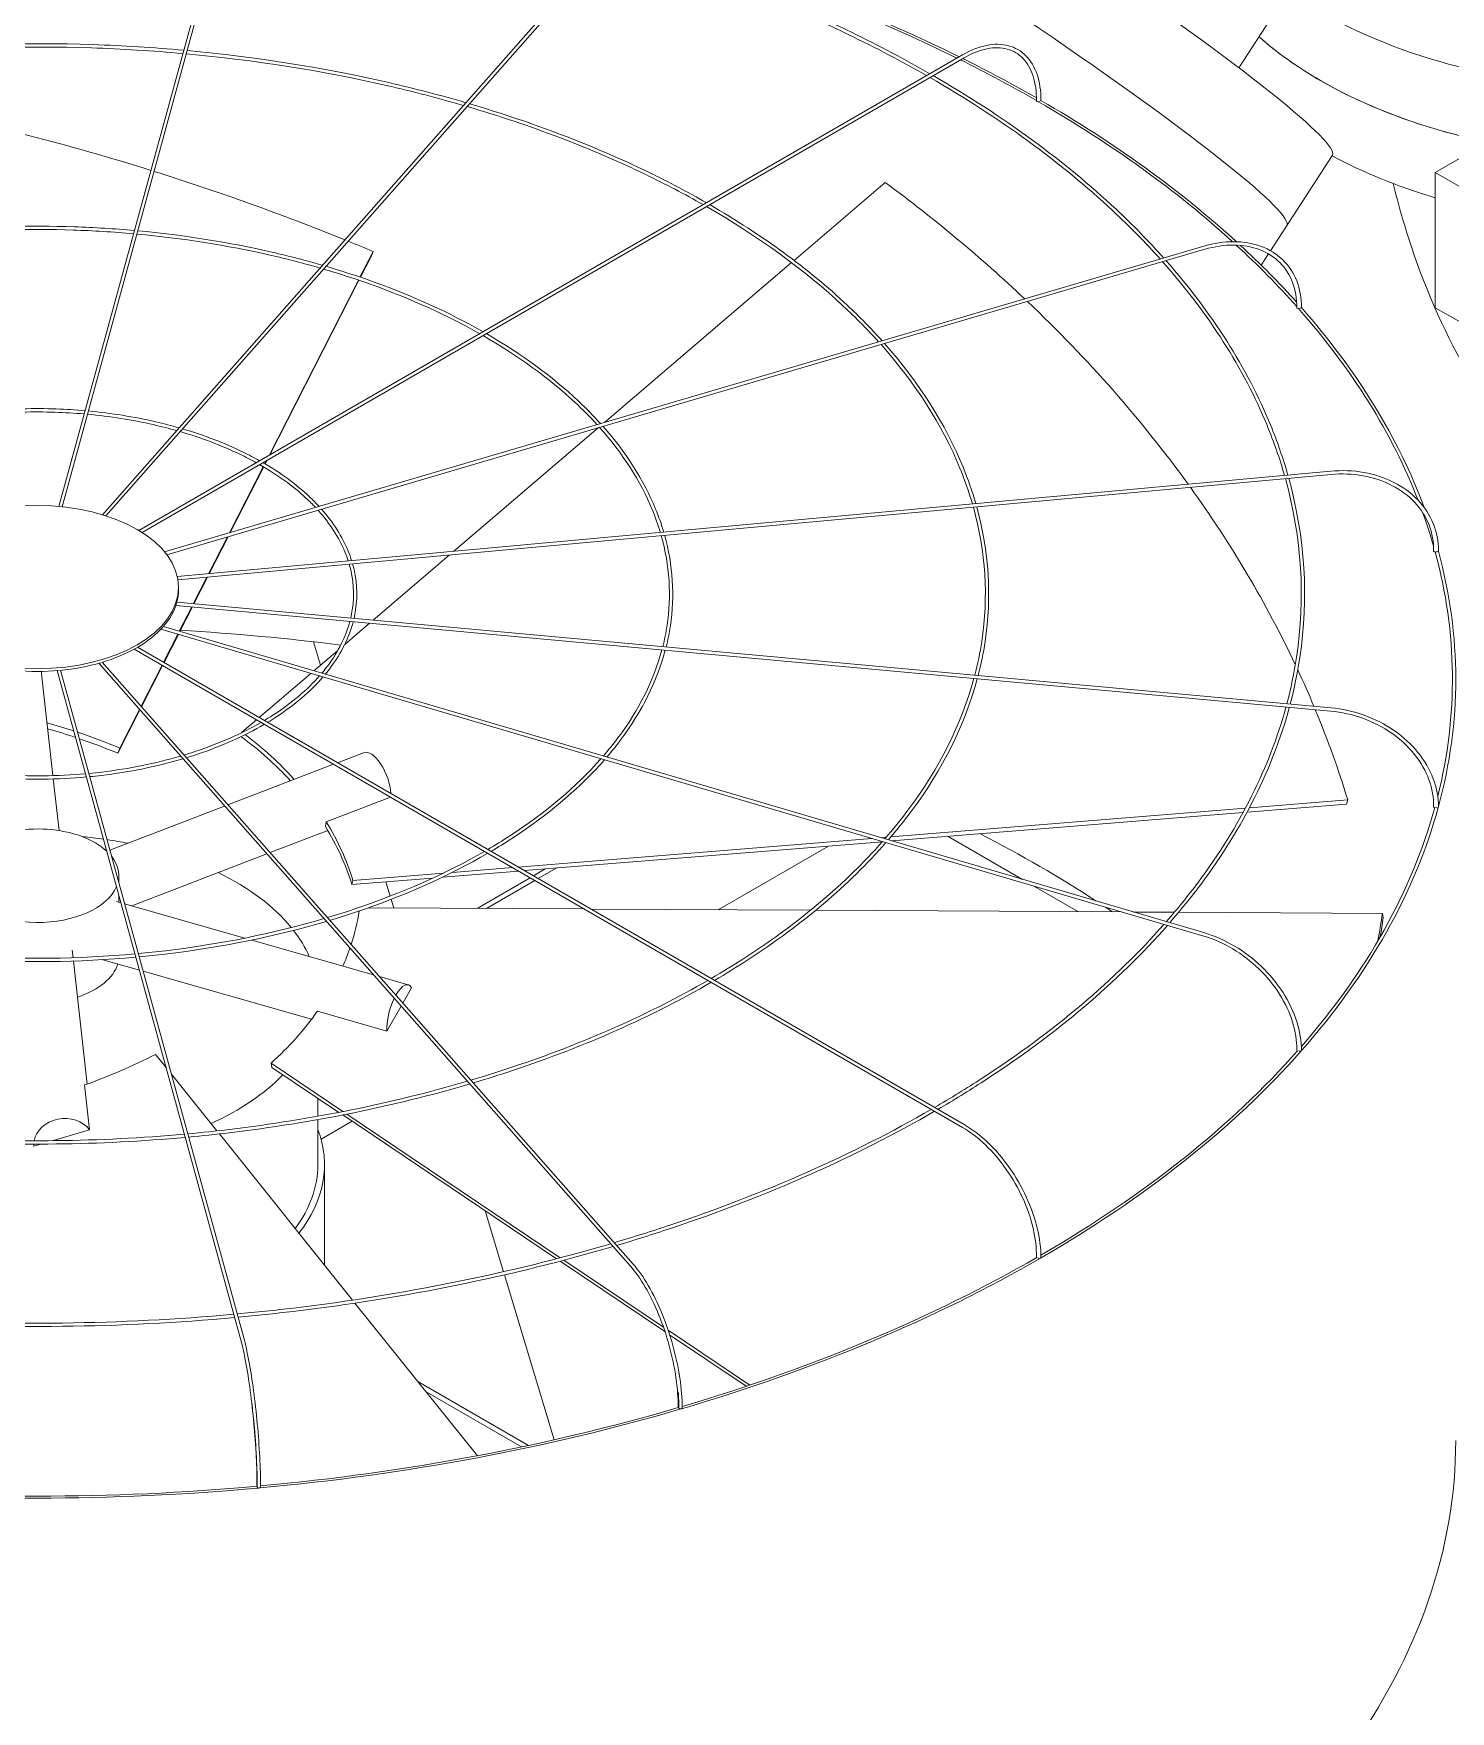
# Model space of a CAD drawing. Header units: millimetres. Extents: x -312439 to 477422, y -331570 to 212570.
# Drawn here: x 400674.2 to 400936.2, y 92101 to 92411.2 of the extents above; entities that cross this region are included whole.
import ezdxf

# ---------------------------------------------------------------- set-up
doc = ezdxf.new("R2010")
doc.units = ezdxf.units.MM

msp = doc.modelspace()

# ---------------------------------------------------------------- linework, layer by layer
at = {"color": 0, "linetype": 'Continuous', "lineweight": 0, "extrusion": (8.40036e-17, 0.816497, 0.57735)}
for p, q in [((400897.088, 92404.879), (400978.662, 92531.013)), ((401082.016, 92471.341), (400933.406, 92385.541)), ((400678.823, 92323.782), (400712.444, 92446.339)), ((400679.442, 92323.722), (400713.035, 92446.177)), ((400686.902, 92322.256), (400784.583, 92432.94)), ((400687.543, 92322.057), (400785.043, 92432.535)), ((400693.652, 92319.345), (400845.969, 92407.286)), ((400846.276, 92406.755), (400694.244, 92318.979)), ((400902.931, 92371.056), (400914.366, 92388.738)), ((400933.406, 92385.541), (400976.713, 92360.538)), ((400933.406, 92360.538), (400933.406, 92385.541)), ((400831.679, 92383.683), (400814.821, 92369.279)), ((400698.413, 92315.386), (400890.58, 92371.917)), ((400698.822, 92314.868), (400890.753, 92371.33)), ((400734.531, 92366.202), (400736.949, 92370.943)), ((400736.579, 92369.976), (400734.636, 92366.166)), ((400736.579, 92369.976), (400736.949, 92370.943)), ((400901.209, 92368.395), (400902.553, 92370.473)), ((400814.344, 92368.871), (400779.749, 92339.314)), ((400717.715, 92333.238), (400734.25, 92365.651)), ((400734.354, 92365.615), (400717.889, 92333.338)), ((400937.737, 92358.038), (400933.406, 92360.538)), ((400778.61, 92338.34), (400751.86, 92315.485)), ((400700.758, 92310.812), (400914.057, 92330.317)), ((400700.872, 92310.207), (400914.113, 92329.707)), ((400710.408, 92318.915), (400716.649, 92331.148)), ((400716.743, 92331.092), (400710.553, 92318.958)), ((400716.927, 92331.694), (400717.203, 92332.235)), ((400717.377, 92332.336), (400717.022, 92331.639)), ((400706.544, 92311.341), (400710.025, 92318.164)), ((400710.17, 92318.206), (400706.673, 92311.353)), ((400751.054, 92314.796), (400736.969, 92302.762)), ((400700.974, 92308.373), (400700.974, 92308.873)), ((400703.719, 92305.802), (400706.215, 92310.696)), ((400706.344, 92310.708), (400703.836, 92305.792)), ((400700.49, 92305.483), (400914.057, 92285.953)), ((400700.671, 92306.081), (400914.113, 92286.563)), ((400701.128, 92300.723), (400703.419, 92305.215)), ((400703.537, 92305.204), (400701.235, 92300.692)), ((400736.319, 92302.206), (400731.713, 92298.271)), ((400697.724, 92301.086), (400890.58, 92244.353)), ((400890.753, 92244.94), (400698.183, 92301.59)), ((400698.209, 92295.001), (400700.845, 92300.168)), ((400700.952, 92300.137), (400698.304, 92294.946)), ((400725.92, 92298.771), (400727.228, 92294.439)), ((400845.969, 92208.984), (400692.803, 92297.415)), ((400693.422, 92297.765), (400846.276, 92209.515)), ((400730.451, 92297.192), (400726.015, 92293.402)), ((400675.661, 92292.859), (400677.755, 92274.026)), ((400712.444, 92169.931), (400678.561, 92293.442)), ((400713.035, 92170.093), (400679.181, 92293.498)), ((400784.583, 92183.329), (400686.215, 92294.792)), ((400686.866, 92294.98), (400785.043, 92183.735)), ((400694.047, 92286.843), (400697.93, 92294.455)), ((400698.025, 92294.4), (400694.125, 92286.755)), ((400725.459, 92292.927), (400715.919, 92284.776)), ((400693.826, 92286.168), (400689.743, 92278.166)), ((400690.114, 92279.133), (400693.748, 92286.256)), ((400715.425, 92284.354), (400712.721, 92282.044)), ((400712.707, 92281.991), (400712.721, 92282.044)), ((400689.743, 92278.166), (400690.114, 92279.133)), ((400735.181, 92278.267), (400730.387, 92276.423)), ((400729.652, 92276.14), (400710.122, 92268.628)), ((400677.823, 92273.415), (400678.884, 92263.87)), ((400709.512, 92268.393), (400688.306, 92260.236)), ((400728.287, 92265.491), (400740.176, 92270.064)), ((400832.724, 92262.698), (400898.284, 92268)), ((400916.994, 92268.756), (400898.585, 92267.267)), ((400899.009, 92268.059), (400917.2, 92269.53)), ((400916.994, 92268.756), (400917.2, 92269.53)), ((400897.857, 92267.208), (400832.915, 92261.955)), ((400728.585, 92263.885), (400717.926, 92259.785)), ((400763.814, 92257.124), (400829.191, 92262.412)), ((400831.146, 92261.812), (400764.966, 92256.459)), ((400830.893, 92262.55), (400831.857, 92262.628)), ((400857.052, 92254.854), (400843.299, 92262.795)), ((400717.317, 92259.55), (400692.367, 92249.954)), ((400821.186, 92261.006), (400800.805, 92249.239)), ((400689.932, 92255.526), (400689.932, 92254.308)), ((400733.242, 92254.651), (400749.957, 92256.003)), ((400763.891, 92256.372), (400749.761, 92255.229)), ((400751.621, 92256.138), (400762.74, 92257.037)), ((400766.006, 92255.151), (400756.195, 92249.487)), ((400768.809, 92256.77), (400766.618, 92255.505)), ((400767.484, 92255.005), (400770.824, 92256.933)), ((400689.932, 92251.993), (400689.932, 92250.649)), ((400748.023, 92255.089), (400733.037, 92253.877)), ((400733.037, 92253.877), (400733.242, 92254.651)), ((400739.327, 92254.385), (400740.126, 92251.739)), ((400757.911, 92249.478), (400766.872, 92254.651)), ((400867.42, 92248.869), (400859.307, 92253.553)), ((400690.332, 92250.535), (400689.542, 92250.761)), ((400713.24, 92243.991), (400691.021, 92250.338)), ((400776.007, 92249.377), (400736.111, 92249.599)), ((400740.304, 92251.151), (400740.781, 92249.573)), ((400817.866, 92249.144), (400777.244, 92249.37)), ((400875.38, 92248.824), (400818.827, 92249.139)), ((400885.152, 92248.77), (400877.592, 92248.812)), ((400923.612, 92248.556), (400885.947, 92248.766)), ((400923.777, 92247.795), (400923.612, 92248.556)), ((400737.052, 92237.188), (400714.516, 92243.626)), ((400681.498, 92240.361), (400681.342, 92241.765)), ((400684.094, 92217.016), (400681.566, 92239.751)), ((400693.754, 92238.06), (400686.958, 92240.001)), ((400725.565, 92228.972), (400694.443, 92237.863)), ((400743.473, 92235.354), (400738.144, 92236.876)), ((400744.068, 92234.791), (400742.464, 92231.981)), ((400739.512, 92226.808), (400726.661, 92230.48)), ((400742.143, 92231.419), (400739.512, 92226.808)), ((400698.692, 92220.061), (400696.735, 92222.5)), ((400708.081, 92208.354), (400699.657, 92218.857)), ((400718.249, 92220.086), (400718.085, 92220.847)), ((400718.085, 92220.847), (400731.369, 92211.92)), ((400730.618, 92211.773), (400718.249, 92220.086)), ((400684.501, 92208.573), (400683.582, 92216.834)), ((400726.756, 92211.054), (400726.756, 92214.369)), ((400677.638, 92206.533), (400684.501, 92208.573)), ((400726.756, 92202.084), (400726.756, 92210.432)), ((400733.065, 92210.129), (400727.341, 92206.825)), ((400770.891, 92184.71), (400731.338, 92211.29)), ((400732.087, 92211.437), (400771.588, 92184.892)), ((400674.206, 92205.908), (400674.249, 92205.526)), ((400674.249, 92205.526), (400675.537, 92205.909)), ((400733.174, 92177.066), (400708.535, 92207.788)), ((400727.981, 92183.541), (400727.981, 92202.084)), ((400757.694, 92193.578), (400761.096, 92182.316)), ((400790.936, 92171.239), (400771.57, 92184.254)), ((400772.266, 92184.436), (400790.648, 92172.083)), ((400761.274, 92181.728), (400770.48, 92151.249)), ((400756.247, 92148.297), (400733.618, 92176.513)), ((400791.535, 92171.487), (400806.627, 92161.345)), ((400805.981, 92161.129), (400791.809, 92170.653)), ((400765.695, 92150.196), (400745.263, 92161.993)), ((400746.756, 92160.13), (400764.427, 92149.928))]:
    msp.add_line(p, q, dxfattribs=at)
at = {"color": 0, "linetype": 'Continuous', "lineweight": 0}
for centre, major_axis, ratio, start_param, end_param in [((400842.624, 92435.135), (71.741, -46.397), 0.0711624, 0.6172781, 3.1415927), ((400834.198, 92422.105), (71.741, -46.397), 0.0711624, 0.6172781, 3.1415927), ((400674.956, 92291.862), (-261.613, 0), 0.5773503, 4.0051997, 4.2408431), ((400674.956, 92291.862), (-262.225, 0), 0.5773503, 4.0050166, 4.2406095), ((400972.556, 92450.121), (-85.437, 0), 0.5773503, 0.6821091, 1.4310714), ((400972.556, 92437.42), (85.437, 0), 0.5773503, 3.7155836, 4.3600587), ((400972.556, 92437.42), (-85.437, 0), 0.5773503, 0.5739909, 0.7853982), ((400674.956, 92291.862), (-261.613, 0), 0.5773503, 3.9286416, 4.0018792), ((400674.956, 92291.862), (-262.225, 0), 0.5773503, 3.9309746, 4.001704), ((400972.556, 92437.42), (-85.437, 0), 0.5773503, 0.7853982, 1.218466), ((400859.945, 92398.79), (0.306, -0.004), 0.5683066, 3.1415927, 3.9346429), ((400859.945, 92398.79), (0.306, -0.004), 0.5683066, 3.9346429, 5.5054392), ((400674.956, 92291.862), (-261.613, 0), 0.5773503, 3.7066773, 3.9265771), ((400860.161, 92398.915), (-0.306, 0), 0.5773503, 1.8326303, 3.1415927), ((400674.956, 92291.862), (-262.225, 0), 0.5773503, 3.705131, 3.9265633), ((400842.624, 92435.135), (71.741, -46.397), 0.0711624, 0, 0.6172781), ((400675.327, 92250.146), (-236.033, 90.421), 0.5343599, 4.8289255, 5.0170065), ((400972.556, 92424.718), (-85.437, 0), 0.5773503, 0.8204895, 1.0947875), ((400675.327, 92250.146), (-236.033, 90.421), 0.5343599, 4.6778989, 4.8264893), ((400834.198, 92422.105), (71.741, -46.397), 0.0711624, 0, 0.6172781), ((400675.162, 92249.954), (244.29, -64.884), 0.7560981, 0.9482496, 1.0897919), ((400675.327, 92250.146), (-236.033, 90.421), 0.5343599, 4.655659, 4.6753292), ((400674.956, 92291.862), (-261.613, 0), 0.5773503, 3.6151503, 3.7017035), ((400674.956, 92291.862), (-262.225, 0), 0.5773503, 3.6198551, 3.6998544), ((400675.162, 92249.954), (244.29, -64.884), 0.7560981, 0.7473423, 0.9452164), ((400908.356, 92360.617), (-0.306, 0), 0.5773503, 1.5184711, 3.1415927), ((400908.083, 92360.537), (-0.306, 0.005), 0.5715189, 0, 0.4809344), ((400908.083, 92360.537), (-0.306, 0.005), 0.5715189, 0.4809344, 2.0517307), ((400674.956, 92291.862), (-261.613, 0), 0.5773503, 3.3623861, 3.6122993), ((400674.956, 92291.862), (-262.225, 0), 0.5773503, 3.3525846, 3.6125039), ((400675.162, 92249.954), (244.29, -64.884), 0.7560981, 0.5676523, 0.7441319), ((400674.956, 92291.862), (-261.613, 0), 0.5773503, 3.3053341, 3.3466211), ((400933.391, 92315.567), (-0.306, 0.006), 0.5752952, 0, 0.1678974), ((400933.391, 92315.567), (-0.306, 0.006), 0.5752952, 0.1678974, 1.7386937), ((400674.956, 92291.862), (-261.613, 0), 0.5773503, 2.9976529, 3.2980059), ((400933.694, 92315.594), (-0.306, 0), 0.5773503, 1.2043118, 3.1415927), ((400674.956, 92291.862), (-262.225, 0), 0.5773503, 2.9856485, 3.2984345), ((400674.848, 92308.373), (-26.126, 0), 0.5773503, 2.9880814, 3.1415927), ((400674.848, 92308.373), (-26.126, 0), 0.5773503, 2.6739221, 2.9809447), ((400674.848, 92308.373), (-26.126, 0), 0.5773503, 2.3597628, 2.6667854), ((400674.956, 92150.622), (-261.613, 0), 0.5773503, 4.4965959, 4.611374), ((400674.848, 92308.373), (-26.126, 0), 0.5773503, 2.0456036, 2.3526262), ((400674.848, 92308.373), (-26.126, 0), 0.5773503, 1.417285, 1.7243076), ((400670.167, 92292.248), (-5.494, -0.611), 0.8148193, 3.1415927, 3.239858), ((400674.848, 92308.373), (-26.126, 0), 0.5773503, 1.7314443, 2.0384669), ((400675.162, 92249.954), (244.29, -64.884), 0.7560981, 0.5274276, 0.562586), ((400675.162, 92249.954), (244.29, -64.884), 0.7560981, 0.4379774, 0.5241031), ((400675.327, 92250.146), (56.639, -21.698), 0.5343599, 1.6636456, 1.7494756), ((400674.956, 92249.179), (-56.639, 21.698), 0.5343599, 4.7930664, 4.8825345), ((400675.327, 92250.146), (56.639, -21.698), 0.5343599, 1.5140664, 1.6514841), ((400674.956, 92249.179), (-56.639, 21.698), 0.5343599, 4.655659, 4.78086), ((400674.956, 92249.179), (58.621, -15.57), 0.7560981, 0.8715668, 1.0888975), ((400675.162, 92249.954), (58.621, -15.57), 0.7560981, 1.0889957, 1.0897919), ((400675.162, 92249.954), (58.621, -15.57), 0.7560981, 0.8588781, 1.0770864), ((400737.166, 92273.108), (-1.984, 5.159), 0.4527097, 4.0715694, 6.2831853), ((400674.956, 92291.862), (-261.613, 0), 0.5773503, 2.6753447, 2.9836943), ((400674.956, 92291.862), (-262.225, 0), 0.5773503, 2.6707914, 2.9843582), ((400933.391, 92268.283), (-0.306, 0.006), 0.5792658, 0, 1.4246091), ((400933.694, 92268.255), (-0.306, 0), 0.5773503, 0.8901525, 3.1415927), ((400674.956, 92255.526), (-14.976, 0), 0.5773503, 3.6916997, 5.4977871), ((400674.956, 92249.179), (58.621, -15.57), 0.7560981, 0.4379774, 0.6726233), ((400675.162, 92249.954), (58.621, -15.57), 0.7560981, 0.4379774, 0.6748983), ((400674.956, 92233.214), (-51.8, 0), 0.5773503, 4.4755897, 4.5522282), ((400674.956, 92233.214), (-51.8, 0), 0.5773503, 4.3841689, 4.46244), ((400674.956, 92150.622), (-261.613, 0), 0.5773503, 3.867145, 3.9833748), ((400674.956, 92255.526), (-14.976, 0), 0.5773503, 3.0357663, 3.5615783), ((400674.956, 92233.214), (-51.8, 0), 0.5773503, 3.5810046, 4.0125195), ((400674.956, 92255.526), (-14.976, 0), 0.5773503, 0.1968015, 2.9056449), ((400674.792, 92249.94), (59.282, 12.821), 0.7719474, 5.8595474, 5.99043), ((400674.956, 92150.622), (-261.613, 0), 0.5773503, 3.8494737, 3.8569689), ((400674.792, 92249.94), (247.048, 53.431), 0.7719474, 5.9775334, 6.0030301), ((400674.956, 92249.179), (247.048, 53.431), 0.7719474, 5.9850347, 6.0030301), ((400674.956, 92233.214), (-51.8, 0), 0.5773503, 3.3906549, 3.5616615), ((400674.792, 92249.94), (59.282, 12.821), 0.7719474, 5.7736505, 5.8452628), ((400674.956, 92240.619), (-14.976, 0), 0.5773503, 2.0838772, 2.9778132), ((400741.954, 92230.039), (1.518, 5.315), 0.3621096, 5.9116388, 7.2697762), ((400674.792, 92249.94), (59.282, 12.821), 0.7719474, 5.3512156, 5.5881365), ((400741.954, 92230.039), (1.518, 5.315), 0.3621096, 1.1204156, 2.3231422), ((400674.586, 92250.118), (-56.425, -22.248), 0.5660586, 1.5074553, 1.7443762), ((400674.956, 92291.862), (-262.225, 0), 0.5773503, 2.0421116, 2.6702774), ((400674.956, 92291.862), (-261.613, 0), 0.5773503, 2.358999, 2.669365), ((400908.083, 92223.313), (-0.306, 0.005), 0.5830421, 0, 1.1094484), ((400908.356, 92223.233), (-0.306, 0), 0.5773503, 0.5759933, 3.1415927), ((400674.956, 92233.214), (-51.8, 0), 0.5773503, 2.2375498, 2.6358707), ((400679.745, 92206.11), (5.494, 0.611), 0.8148193, 0.440938, 2.9148909), ((400674.956, 92202.084), (-53.025, 0), 0.5773503, 2.7158894, 3.3569527), ((400679.745, 92206.11), (5.494, 0.611), 0.8148193, 3.0505707, 3.1356266), ((400674.956, 92202.084), (51.8, 0), 0.5773503, 5.8780508, 6.2831853), ((400674.956, 92291.862), (-261.613, 0), 0.5773503, 2.0437737, 2.355024), ((400859.945, 92185.059), (-0.306, 0.004), 0.5862544, 0, 0.7932918), ((400860.161, 92184.934), (-0.306, 0), 0.5773503, 0.261834, 3.1415927), ((400674.956, 92291.862), (-262.225, 0), 0.5773503, 1.7280308, 2.0415976), ((400674.956, 92291.862), (-261.613, 0), 0.5773503, 1.7289191, 2.0406845), ((400793.687, 92157.266), (-0.306, 0.003), 0.5885883, 0, 0.4763277), ((400793.826, 92157.109), (-0.306, 0), 0.5773503, 0, 3.1415927), ((400674.956, 92151.122), (262.225, 0), 0.5773503, 3.1415927, 5.4977871), ((400674.956, 92151.122), (262.225, 0), 0.5773503, 5.4977871, 6.2831853), ((400674.956, 92291.862), (-262.225, 0), 0.5773503, 1.4139544, 1.727034), ((400674.956, 92291.862), (-261.613, 0), 0.5773503, 1.41439, 1.726367), ((400715.797, 92142.655), (-0.306, 0.001), 0.5898153, 0, 0.1588369), ((400715.845, 92142.48), (-0.306, 0), 0.5773503, 0, 3.1415927)]:
    msp.add_ellipse(centre, major_axis=major_axis, ratio=ratio, start_param=start_param, end_param=end_param, dxfattribs=at)
msp.add_ellipse((400674.848, 92308.873), major_axis=(26.126, 0), ratio=0.5773503, dxfattribs=at)
for points, knots in [([(400839.321, 92403.447), (400834.718, 92406.076), (400829.926, 92408.594), (400811.428, 92417.534), (400796.605, 92423.186), (400780.869, 92427.806)], [4.71777189, 4.71777189, 4.71777189, 4.71777189, 4.80086127, 4.80086127, 5.02732174, 5.02732174, 5.02732174, 5.02732174]), ([(400839.934, 92403.801), (400835.32, 92406.446), (400830.516, 92408.981), (400811.966, 92417.977), (400797.1, 92423.664), (400781.317, 92428.313)], [4.71590946, 4.71590946, 4.71590946, 4.71590946, 4.79913358, 4.79913358, 5.02600568, 5.02600568, 5.02600568, 5.02600568]), ([(400701.962, 92408.131), (400696.379, 92408.634), (400690.753, 92408.982), (400672.635, 92409.593), (400660.082, 92409.244), (400647.734, 92408.131)], [5.34296141, 5.34296141, 5.34296141, 5.34296141, 5.43938168, 5.43938168, 5.65261288, 5.65261288, 5.65261288, 5.65261288]), ([(400701.798, 92407.531), (400696.191, 92408.034), (400690.541, 92408.38), (400672.533, 92408.975), (400660.115, 92408.627), (400647.898, 92407.531)], [5.34359392, 5.34359392, 5.34359392, 5.34359392, 5.44060854, 5.44060854, 5.65198037, 5.65198037, 5.65198037, 5.65198037]), ([(400753.687, 92397.931), (400749.034, 92399.283), (400744.276, 92400.514), (400727.515, 92404.345), (400715.077, 92406.312), (400702.417, 92407.475)], [5.03177949, 5.03177949, 5.03177949, 5.03177949, 5.12085286, 5.12085286, 5.34001919, 5.34001919, 5.34001919, 5.34001919]), ([(400754.135, 92398.439), (400749.472, 92399.799), (400744.703, 92401.039), (400727.853, 92404.91), (400715.33, 92406.899), (400702.582, 92408.075)], [5.03001504, 5.03001504, 5.03001504, 5.03001504, 5.11913743, 5.11913743, 5.33939405, 5.33939405, 5.33939405, 5.33939405]), ([(400860.467, 92398.915), (400860.467, 92400.641), (400860.231, 92402.236), (400859.297, 92405.015), (400858.599, 92406.199), (400856.8, 92408.019), (400855.702, 92408.655), (400853.234, 92409.306), (400851.867, 92409.323), (400849.003, 92408.754), (400847.503, 92408.166), (400845.996, 92407.301), (400845.983, 92407.293), (400845.969, 92407.286)], [3.1415927, 3.1415927, 3.1415927, 3.1415927, 3.4557519, 3.4557519, 3.7699112, 3.7699112, 4.0826965, 4.0826965, 4.3954482, 4.3954482, 4.7096075, 4.7096075, 4.712389, 4.712389, 4.712389, 4.712389]), ([(400846.276, 92406.755), (400847.713, 92407.585), (400849.145, 92408.146), (400851.845, 92408.681), (400853.111, 92408.656), (400855.362, 92408.042), (400856.349, 92407.455), (400857.972, 92405.761), (400858.607, 92404.653), (400859.453, 92402.005), (400859.661, 92400.468), (400859.638, 92398.794)], [1.5707963, 1.5707963, 1.5707963, 1.5707963, 1.8880644, 1.8880644, 2.2053324, 2.2053324, 2.5226004, 2.5226004, 2.8398685, 2.8398685, 3.1571365, 3.1571365, 3.1571365, 3.1571365]), ([(400882.512, 92369.544), (400879.776, 92372.597), (400876.837, 92375.59), (400864.156, 92387.425), (400852.798, 92395.693), (400839.935, 92403.094)], [4.40451603, 4.40451603, 4.40451603, 4.40451603, 4.48100319, 4.48100319, 4.71406654, 4.71406654, 4.71406654, 4.71406654]), ([(400883.163, 92369.735), (400880.431, 92372.797), (400877.496, 92375.798), (400864.807, 92387.694), (400853.431, 92396.008), (400840.548, 92403.448)], [4.40270972, 4.40270972, 4.40270972, 4.40270972, 4.47899466, 4.47899466, 4.71221436, 4.71221436, 4.71221436, 4.71221436]), ([(400798.611, 92379.943), (400795.207, 92381.89), (400791.665, 92383.756), (400777.805, 92390.482), (400766.639, 92394.755), (400754.784, 92398.249)], [4.71715813, 4.71715813, 4.71715813, 4.71715813, 4.79884427, 4.79884427, 5.02587671, 5.02587671, 5.02587671, 5.02587671]), ([(400797.997, 92379.588), (400794.604, 92381.519), (400791.075, 92383.37), (400777.266, 92390.039), (400766.144, 92394.278), (400754.337, 92397.742)], [4.7196458, 4.7196458, 4.7196458, 4.7196458, 4.80114658, 4.80114658, 5.02763075, 5.02763075, 5.02763075, 5.02763075]), ([(400925.621, 92383.501), (400926.594, 92379.487), (400927.733, 92375.51), (400934.574, 92355.148), (400943.376, 92339.41), (400965.653, 92316.346), (400977.619, 92308.087), (401002.932, 92297.519), (401016.035, 92294.873), (401028.926, 92294.429)], [0.2407371, 0.2407371, 0.2407371, 0.2407371, 0.31415927, 0.31415927, 0.62139477, 0.62139477, 0.85961709, 0.85961709, 1.08357731, 1.08357731, 1.08357731, 1.08357731]), ([(400830.445, 92354.227), (400828.435, 92356.458), (400826.28, 92358.646), (400816.813, 92367.474), (400808.278, 92373.681), (400798.612, 92379.236)], [4.40671458, 4.40671458, 4.40671458, 4.40671458, 4.48133637, 4.48133637, 4.71470569, 4.71470569, 4.71470569, 4.71470569]), ([(400831.096, 92354.418), (400829.09, 92356.658), (400826.94, 92358.854), (400817.464, 92367.744), (400808.912, 92373.996), (400799.225, 92379.59)], [4.40429576, 4.40429576, 4.40429576, 4.40429576, 4.47865981, 4.47865981, 4.7122362, 4.7122362, 4.7122362, 4.7122362]), ([(400692.823, 92374.814), (400689.149, 92375.143), (400685.449, 92375.37), (400673.439, 92375.778), (400665.089, 92375.549), (400656.874, 92374.814)], [5.34408303, 5.34408303, 5.34408303, 5.34408303, 5.43906993, 5.43906993, 5.65149126, 5.65149126, 5.65149126, 5.65149126]), ([(400692.658, 92374.214), (400688.961, 92374.543), (400685.237, 92374.769), (400673.336, 92375.16), (400665.122, 92374.932), (400657.038, 92374.214)], [5.34503474, 5.34503474, 5.34503474, 5.34503474, 5.44090812, 5.44090812, 5.65053954, 5.65053954, 5.65053954, 5.65053954]), ([(400727.162, 92367.875), (400724.131, 92368.75), (400721.033, 92369.548), (400709.959, 92372.076), (400701.692, 92373.383), (400693.278, 92374.158)], [5.03439168, 5.03439168, 5.03439168, 5.03439168, 5.12127422, 5.12127422, 5.3396756, 5.3396756, 5.3396756, 5.3396756]), ([(400727.61, 92368.383), (400724.569, 92369.266), (400721.461, 92370.073), (400710.297, 92372.641), (400701.945, 92373.97), (400693.442, 92374.758)], [5.03173968, 5.03173968, 5.03173968, 5.03173968, 5.11870396, 5.11870396, 5.33874043, 5.33874043, 5.33874043, 5.33874043]), ([(400908.662, 92360.617), (400908.662, 92362.349), (400908.363, 92363.999), (400907.187, 92366.969), (400906.311, 92368.288), (400904.07, 92370.455), (400902.706, 92371.303), (400899.635, 92372.444), (400897.928, 92372.738), (400894.34, 92372.751), (400892.459, 92372.47), (400890.58, 92371.917)], [4.712389, 4.712389, 4.712389, 4.712389, 5.0265482, 5.0265482, 5.3407075, 5.3407075, 5.6548668, 5.6548668, 5.969026, 5.969026, 6.2831853, 6.2831853, 6.2831853, 6.2831853]), ([(400890.753, 92371.33), (400892.569, 92371.864), (400894.381, 92372.131), (400897.816, 92372.107), (400899.437, 92371.818), (400902.33, 92370.718), (400903.601, 92369.908), (400905.675, 92367.85), (400906.479, 92366.601), (400907.545, 92363.778), (400907.805, 92362.203), (400907.777, 92360.542)], [6.2831853, 6.2831853, 6.2831853, 6.2831853, 6.6004533, 6.6004533, 6.9177214, 6.9177214, 7.2349894, 7.2349894, 7.5522575, 7.5522575, 7.8695255, 7.8695255, 7.8695255, 7.8695255]), ([(400756.682, 92355.735), (400754.497, 92356.97), (400752.228, 92358.154), (400743.108, 92362.554), (400735.688, 92365.379), (400727.812, 92367.686)], [4.72327264, 4.72327264, 4.72327264, 4.72327264, 4.80171455, 4.80171455, 5.02817129, 5.02817129, 5.02817129, 5.02817129]), ([(400757.297, 92356.09), (400755.1, 92357.341), (400752.818, 92358.541), (400743.646, 92362.997), (400736.183, 92365.856), (400728.259, 92368.193)], [4.71952861, 4.71952861, 4.71952861, 4.71952861, 4.7982649, 4.7982649, 5.02554265, 5.02554265, 5.02554265, 5.02554265]), ([(400905.514, 92329.535), (400904.626, 92332.644), (400903.55, 92335.735), (400897.972, 92349.272), (400891.47, 92359.448), (400882.963, 92369.038)], [4.09036759, 4.09036759, 4.09036759, 4.09036759, 4.16055829, 4.16055829, 4.40029723, 4.40029723, 4.40029723, 4.40029723]), ([(400906.135, 92329.592), (400905.249, 92332.711), (400904.174, 92335.812), (400898.602, 92349.402), (400892.105, 92359.612), (400883.612, 92369.229)], [4.08953528, 4.08953528, 4.08953528, 4.08953528, 4.15944113, 4.15944113, 4.39851052, 4.39851052, 4.39851052, 4.39851052]), ([(400778.385, 92338.912), (400777.099, 92340.324), (400775.726, 92341.71), (400769.473, 92347.533), (400763.765, 92351.677), (400757.299, 92355.384)], [4.41096312, 4.41096312, 4.41096312, 4.41096312, 4.4820009, 4.4820009, 4.71586354, 4.71586354, 4.71586354, 4.71586354]), ([(400779.037, 92339.104), (400777.755, 92340.525), (400776.386, 92341.919), (400770.124, 92347.802), (400764.398, 92351.991), (400757.912, 92355.738)], [4.40730528, 4.40730528, 4.40730528, 4.40730528, 4.47799052, 4.47799052, 4.71216027, 4.71216027, 4.71216027, 4.71216027]), ([(400847.803, 92324.258), (400847.148, 92326.52), (400846.36, 92328.769), (400842.195, 92338.868), (400837.302, 92346.515), (400830.897, 92353.722)], [4.09258463, 4.09258463, 4.09258463, 4.09258463, 4.16074385, 4.16074385, 4.40108815, 4.40108815, 4.40108815, 4.40108815]), ([(400848.424, 92324.315), (400847.771, 92326.587), (400846.984, 92328.846), (400842.825, 92338.998), (400837.937, 92346.68), (400831.547, 92353.912)], [4.09145544, 4.09145544, 4.09145544, 4.09145544, 4.15925512, 4.15925512, 4.39870409, 4.39870409, 4.39870409, 4.39870409]), ([(400683.683, 92341.497), (400681.92, 92341.651), (400680.145, 92341.759), (400674.243, 92341.963), (400670.096, 92341.854), (400666.013, 92341.497)], [5.34742678, 5.34742678, 5.34742678, 5.34742678, 5.43812478, 5.43812478, 5.64814751, 5.64814751, 5.64814751, 5.64814751]), ([(400683.518, 92340.897), (400681.732, 92341.051), (400679.933, 92341.157), (400674.141, 92341.345), (400670.129, 92341.238), (400666.178, 92340.897)], [5.34934775, 5.34934775, 5.34934775, 5.34934775, 5.44178794, 5.44178794, 5.64622654, 5.64622654, 5.64622654, 5.64622654]), ([(400700.635, 92337.818), (400699.227, 92338.216), (400697.791, 92338.582), (400692.404, 92339.807), (400688.308, 92340.455), (400684.138, 92340.841)], [5.04221465, 5.04221465, 5.04221465, 5.04221465, 5.12251796, 5.12251796, 5.33864709, 5.33864709, 5.33864709, 5.33864709]), ([(400701.085, 92338.327), (400699.666, 92338.733), (400698.219, 92339.107), (400692.742, 92340.372), (400688.56, 92341.042), (400684.302, 92341.441)], [5.03687901, 5.03687901, 5.03687901, 5.03687901, 5.11739529, 5.11739529, 5.33679188, 5.33679188, 5.33679188, 5.33679188]), ([(400715.364, 92331.88), (400714.388, 92332.419), (400713.381, 92332.939), (400708.949, 92335.069), (400705.232, 92336.479), (400701.287, 92337.631)], [4.73414686, 4.73414686, 4.73414686, 4.73414686, 4.80339703, 4.80339703, 5.02979007, 5.02979007, 5.02979007, 5.02979007]), ([(400715.982, 92332.237), (400714.993, 92332.792), (400713.972, 92333.326), (400709.488, 92335.512), (400705.728, 92336.957), (400701.734, 92338.138)], [4.72658474, 4.72658474, 4.72658474, 4.72658474, 4.79652126, 4.79652126, 5.0245472, 5.0245472, 5.0245472, 5.0245472]), ([(400790.093, 92318.981), (400789.672, 92320.399), (400789.171, 92321.81), (400786.419, 92328.473), (400783.138, 92333.588), (400778.839, 92338.407)], [4.09685918, 4.09685918, 4.09685918, 4.09685918, 4.16111414, 4.16111414, 4.40251946, 4.40251946, 4.40251946, 4.40251946]), ([(400790.715, 92319.038), (400790.295, 92320.466), (400789.796, 92321.887), (400787.049, 92328.603), (400783.773, 92333.752), (400779.489, 92338.598)], [4.09510983, 4.09510983, 4.09510983, 4.09510983, 4.15888353, 4.15888353, 4.39893942, 4.39893942, 4.39893942, 4.39893942]), ([(400726.319, 92323.595), (400725.761, 92324.19), (400725.172, 92324.774), (400722.134, 92327.591), (400719.251, 92329.672), (400715.985, 92331.532)], [4.42373247, 4.42373247, 4.42373247, 4.42373247, 4.48397953, 4.48397953, 4.71933502, 4.71933502, 4.71933502, 4.71933502]), ([(400726.975, 92323.789), (400726.42, 92324.391), (400725.834, 92324.983), (400722.785, 92327.861), (400719.885, 92329.987), (400716.598, 92331.886)], [4.41624247, 4.41624247, 4.41624247, 4.41624247, 4.47598634, 4.47598634, 4.71193426, 4.71193426, 4.71193426, 4.71193426]), ([(400934, 92315.594), (400934, 92317.331), (400933.667, 92319.038), (400932.368, 92322.225), (400931.402, 92323.702), (400928.938, 92326.281), (400927.439, 92327.382), (400924.06, 92329.103), (400922.179, 92329.723), (400918.217, 92330.425), (400916.136, 92330.507), (400914.057, 92330.317)], [4.712389, 4.712389, 4.712389, 4.712389, 5.0265482, 5.0265482, 5.3407075, 5.3407075, 5.6548668, 5.6548668, 5.969026, 5.969026, 6.2831853, 6.2831853, 6.2831853, 6.2831853]), ([(400914.113, 92329.707), (400916.128, 92329.891), (400918.142, 92329.809), (400921.966, 92329.12), (400923.775, 92328.515), (400927.006, 92326.844), (400928.428, 92325.779), (400930.747, 92323.3), (400931.644, 92321.887), (400932.828, 92318.848), (400933.116, 92317.224), (400933.085, 92315.573)], [0, 0, 0, 0, 0.317268, 0.317268, 0.6345361, 0.6345361, 0.9518041, 0.9518041, 1.2690722, 1.2690722, 1.5863402, 1.5863402, 1.5863402, 1.5863402]), ([(400905.946, 92287.31), (400906.701, 92290.166), (400907.297, 92293.036), (400909.399, 92306.914), (400908.709, 92318.03), (400905.683, 92328.936)], [3.77541609, 3.77541609, 3.77541609, 3.77541609, 3.83978539, 3.83978539, 4.08585643, 4.08585643, 4.08585643, 4.08585643]), ([(400906.564, 92287.254), (400907.318, 92290.116), (400907.913, 92292.994), (400910.01, 92306.91), (400909.321, 92318.06), (400906.303, 92328.992)], [3.77616248, 3.77616248, 3.77616248, 3.77616248, 3.84020832, 3.84020832, 4.08505688, 4.08505688, 4.08505688, 4.08505688]), ([(400848.241, 92292.587), (400848.782, 92294.661), (400849.212, 92296.744), (400850.782, 92307.103), (400850.259, 92315.46), (400847.973, 92323.659)], [3.77736844, 3.77736844, 3.77736844, 3.77736844, 3.83971259, 3.83971259, 4.08656564, 4.08656564, 4.08656564, 4.08656564]), ([(400848.859, 92292.53), (400849.399, 92294.611), (400849.827, 92296.702), (400851.392, 92307.098), (400850.87, 92315.49), (400848.593, 92323.715)], [3.77834287, 3.77834287, 3.77834287, 3.77834287, 3.84027623, 3.84027623, 4.08549455, 4.08549455, 4.08549455, 4.08549455]), ([(400732.377, 92313.703), (400732.193, 92314.279), (400731.983, 92314.852), (400730.644, 92318.077), (400728.974, 92320.66), (400726.781, 92323.093)], [4.10975269, 4.10975269, 4.10975269, 4.10975269, 4.16221832, 4.16221832, 4.40682155, 4.40682155, 4.40682155, 4.40682155]), ([(400733.002, 92313.76), (400732.818, 92314.346), (400732.609, 92314.928), (400731.274, 92318.208), (400729.609, 92320.825), (400727.431, 92323.284)], [4.10592526, 4.10592526, 4.10592526, 4.10592526, 4.15777238, 4.15777238, 4.39963811, 4.39963811, 4.39963811, 4.39963811]), ([(400790.532, 92297.864), (400790.862, 92299.159), (400791.126, 92300.459), (400792.164, 92307.3), (400791.809, 92312.894), (400790.266, 92318.382)], [3.78111281, 3.78111281, 3.78111281, 3.78111281, 3.83956511, 3.83956511, 4.08781837, 4.08781837, 4.08781837, 4.08781837]), ([(400791.15, 92297.807), (400791.478, 92299.11), (400791.741, 92300.417), (400792.775, 92307.295), (400792.42, 92312.924), (400790.887, 92318.438)], [3.78251471, 3.78251471, 3.78251471, 3.78251471, 3.8404098, 3.8404098, 4.0861992, 4.0861992, 4.0861992, 4.0861992]), ([(400732.819, 92303.141), (400732.94, 92303.657), (400733.04, 92304.175), (400733.546, 92307.496), (400733.359, 92310.327), (400732.559, 92313.105)], [3.79241111, 3.79241111, 3.79241111, 3.79241111, 3.83910744, 3.83910744, 4.09159713, 4.09159713, 4.09159713, 4.09159713]), ([(400733.434, 92303.085), (400733.555, 92303.608), (400733.654, 92304.133), (400734.157, 92307.491), (400733.97, 92310.357), (400733.18, 92313.162)], [3.79485754, 3.79485754, 3.79485754, 3.79485754, 3.8407928, 3.8407928, 4.08828416, 4.08828416, 4.08828416, 4.08828416]), ([(400727.486, 92292.969), (400727.867, 92293.421), (400728.23, 92293.878), (400730.541, 92296.963), (400731.918, 92299.726), (400732.668, 92302.54)], [3.47410339, 3.47410339, 3.47410339, 3.47410339, 3.51894345, 3.51894345, 3.77424927, 3.77424927, 3.77424927, 3.77424927]), ([(400728.127, 92292.781), (400728.471, 92293.195), (400728.8, 92293.614), (400731.118, 92296.728), (400732.526, 92299.575), (400733.286, 92302.484)], [3.48078418, 3.48078418, 3.48078418, 3.48078418, 3.52099532, 3.52099532, 3.77722211, 3.77722211, 3.77722211, 3.77722211]), ([(400779.548, 92277.654), (400780.495, 92278.751), (400781.388, 92279.862), (400786.121, 92286.191), (400788.863, 92291.674), (400790.375, 92297.263)], [3.46491265, 3.46491265, 3.46491265, 3.46491265, 3.51947788, 3.51947788, 3.77207122, 3.77207122, 3.77207122, 3.77207122]), ([(400780.193, 92277.464), (400781.099, 92278.524), (400781.958, 92279.598), (400786.698, 92285.956), (400789.472, 92291.523), (400790.994, 92297.207)], [3.46836695, 3.46836695, 3.46836695, 3.46836695, 3.52050672, 3.52050672, 3.77360482, 3.77360482, 3.77360482, 3.77360482]), ([(400716.862, 92284.232), (400717.458, 92284.586), (400718.04, 92284.947), (400721.942, 92287.478), (400724.785, 92289.887), (400727.048, 92292.46)], [3.15594616, 3.15594616, 3.15594616, 3.15594616, 3.1998122, 3.1998122, 3.45718678, 3.45718678, 3.45718678, 3.45718678]), ([(400717.469, 92283.881), (400717.974, 92284.186), (400718.469, 92284.495), (400722.414, 92287.057), (400725.362, 92289.571), (400727.695, 92292.27)], [3.16311142, 3.16311142, 3.16311142, 3.16311142, 3.20013863, 3.20013863, 3.46418527, 3.46418527, 3.46418527, 3.46418527]), ([(400831.608, 92262.339), (400833.121, 92264.08), (400834.546, 92265.846), (400841.7, 92275.419), (400845.808, 92283.622), (400848.081, 92291.986)], [3.46185589, 3.46185589, 3.46185589, 3.46185589, 3.51965328, 3.51965328, 3.77134922, 3.77134922, 3.77134922, 3.77134922]), ([(400832.253, 92262.15), (400833.726, 92263.853), (400835.116, 92265.582), (400842.278, 92275.184), (400846.417, 92283.47), (400848.7, 92291.93)], [3.46418406, 3.46418406, 3.46418406, 3.46418406, 3.52033986, 3.52033986, 3.7723822, 3.7723822, 3.7723822, 3.7723822]), ([(400883.658, 92247.028), (400885.742, 92249.415), (400887.702, 92251.838), (400897.278, 92264.654), (400902.749, 92275.574), (400905.784, 92286.71)], [3.46025293, 3.46025293, 3.46025293, 3.46025293, 3.51974047, 3.51974047, 3.77090484, 3.77090484, 3.77090484, 3.77090484]), ([(400884.305, 92246.837), (400886.347, 92249.188), (400888.272, 92251.574), (400897.856, 92264.419), (400903.358, 92275.422), (400906.404, 92286.653)], [3.4620089, 3.4620089, 3.4620089, 3.4620089, 3.52025567, 3.52025567, 3.77168417, 3.77168417, 3.77168417, 3.77168417]), ([(400934, 92268.255), (400934, 92269.991), (400933.667, 92271.756), (400932.373, 92275.166), (400931.412, 92276.811), (400928.96, 92279.826), (400927.469, 92281.195), (400924.101, 92283.526), (400922.225, 92284.487), (400918.271, 92285.911), (400916.192, 92286.373), (400914.113, 92286.563)], [4.712389, 4.712389, 4.712389, 4.712389, 5.0265482, 5.0265482, 5.3407075, 5.3407075, 5.6548668, 5.6548668, 5.969026, 5.969026, 6.2831853, 6.2831853, 6.2831853, 6.2831853]), ([(400701.998, 92277.833), (400702.738, 92278.057), (400703.47, 92278.289), (400708.596, 92280.001), (400712.662, 92281.803), (400716.254, 92283.876)], [2.837842, 2.837842, 2.837842, 2.837842, 2.88061564, 2.88061564, 3.14113288, 3.14113288, 3.14113288, 3.14113288]), ([(400702.444, 92277.329), (400703.076, 92277.522), (400703.702, 92277.722), (400708.909, 92279.456), (400713.141, 92281.342), (400716.866, 92283.523)], [2.84298262, 2.84298262, 2.84298262, 2.84298262, 2.8793398, 2.8793398, 3.14846238, 3.14846238, 3.14846238, 3.14846238]), ([(400914.057, 92285.953), (400916.072, 92285.769), (400918.089, 92285.318), (400921.92, 92283.928), (400923.734, 92282.989), (400926.977, 92280.719), (400928.406, 92279.388), (400930.737, 92276.469), (400931.639, 92274.883), (400932.828, 92271.615), (400933.116, 92269.934), (400933.085, 92268.288)], [6.2831853, 6.2831853, 6.2831853, 6.2831853, 6.6004533, 6.6004533, 6.9177214, 6.9177214, 7.2349894, 7.2349894, 7.5522575, 7.5522575, 7.8695255, 7.8695255, 7.8695255, 7.8695255]), ([(400684.41, 92274.438), (400685.205, 92274.513), (400685.997, 92274.599), (400691.839, 92275.3), (400696.751, 92276.295), (400701.351, 92277.641)], [2.52003494, 2.52003494, 2.52003494, 2.52003494, 2.56128493, 2.56128493, 2.82541727, 2.82541727, 2.82541727, 2.82541727]), ([(400684.574, 92273.838), (400685.288, 92273.907), (400686, 92273.984), (400691.947, 92274.688), (400697.039, 92275.723), (400701.798, 92277.134)], [2.52186126, 2.52186126, 2.52186126, 2.52186126, 2.55867334, 2.55867334, 2.83065097, 2.83065097, 2.83065097, 2.83065097]), ([(400758.178, 92260.378), (400759.576, 92261.198), (400760.939, 92262.038), (400768.907, 92267.208), (400774.582, 92272.011), (400779.106, 92277.146)], [3.14877196, 3.14877196, 3.14877196, 3.14877196, 3.19991213, 3.19991213, 3.45646828, 3.45646828, 3.45646828, 3.45646828]), ([(400758.787, 92260.026), (400760.093, 92260.797), (400761.368, 92261.586), (400769.38, 92266.786), (400775.159, 92271.695), (400779.753, 92276.955)], [3.15241617, 3.15241617, 3.15241617, 3.15241617, 3.2000755, 3.2000755, 3.46000178, 3.46000178, 3.46000178, 3.46000178]), ([(400665.741, 92273.78), (400666.457, 92273.716), (400667.175, 92273.659), (400673.228, 92273.244), (400678.648, 92273.301), (400683.955, 92273.78)], [2.20116261, 2.20116261, 2.20116261, 2.20116261, 2.23802396, 2.23802396, 2.51122637, 2.51122637, 2.51122637, 2.51122637]), ([(400665.906, 92274.38), (400666.657, 92274.314), (400667.41, 92274.255), (400673.355, 92273.861), (400678.627, 92273.92), (400683.79, 92274.38)], [2.2030547, 2.2030547, 2.2030547, 2.2030547, 2.24193573, 2.24193573, 2.50933428, 2.50933428, 2.50933428, 2.50933428]), ([(400728.143, 92264.615), (400728.202, 92264.835), (400728.247, 92265.087), (400728.279, 92265.406), (400728.283, 92265.448), (400728.287, 92265.491)], [27.2141577, 27.2141577, 27.2141577, 27.2141577, 28.9150445, 28.9150445, 29.1719106, 29.1719106, 29.1719106, 29.1719106]), ([(400799.491, 92236.526), (400801.694, 92237.81), (400803.837, 92239.128), (400815.871, 92246.938), (400824.378, 92254.135), (400831.163, 92261.832)], [3.14637947, 3.14637947, 3.14637947, 3.14637947, 3.19994276, 3.19994276, 3.45622926, 3.45622926, 3.45622926, 3.45622926]), ([(400800.102, 92236.173), (400802.212, 92237.409), (400804.266, 92238.676), (400816.345, 92246.516), (400824.956, 92253.818), (400831.811, 92261.641)], [3.14882268, 3.14882268, 3.14882268, 3.14882268, 3.20005174, 3.20005174, 3.4585926, 3.4585926, 3.4585926, 3.4585926]), ([(400728.524, 92247.777), (400730.176, 92248.269), (400731.808, 92248.784), (400742.231, 92252.263), (400750.373, 92255.872), (400757.567, 92260.023)], [2.8326444, 2.8326444, 2.8326444, 2.8326444, 2.88031456, 2.88031456, 3.14136267, 3.14136267, 3.14136267, 3.14136267]), ([(400728.97, 92247.271), (400730.514, 92247.734), (400732.039, 92248.217), (400742.545, 92251.718), (400750.852, 92255.41), (400758.179, 92259.67)], [2.83524734, 2.83524734, 2.83524734, 2.83524734, 2.87967423, 2.87967423, 3.14504801, 3.14504801, 3.14504801, 3.14504801]), ([(400693.55, 92241.12), (400695.244, 92241.279), (400696.932, 92241.459), (400708.765, 92242.875), (400718.635, 92244.874), (400727.876, 92247.586)], [2.51666009, 2.51666009, 2.51666009, 2.51666009, 2.56064993, 2.56064993, 2.826424, 2.826424, 2.826424, 2.826424]), ([(400693.714, 92240.521), (400695.327, 92240.672), (400696.934, 92240.843), (400708.873, 92242.263), (400718.923, 92244.302), (400728.323, 92247.079)], [2.517588, 2.517588, 2.517588, 2.517588, 2.55933958, 2.55933958, 2.82905034, 2.82905034, 2.82905034, 2.82905034]), ([(400840.795, 92212.679), (400843.806, 92214.429), (400846.733, 92216.227), (400862.832, 92226.676), (400874.168, 92236.264), (400883.213, 92246.52)], [3.14512292, 3.14512292, 3.14512292, 3.14512292, 3.19995757, 3.19995757, 3.45603404, 3.45603404, 3.45603404, 3.45603404]), ([(400841.406, 92212.326), (400844.323, 92214.028), (400847.162, 92215.775), (400863.305, 92226.254), (400874.745, 92235.948), (400883.861, 92246.329)], [3.14696065, 3.14696065, 3.14696065, 3.14696065, 3.20003933, 3.20003933, 3.45780979, 3.45780979, 3.45780979, 3.45780979]), ([(400890.58, 92244.353), (400892.396, 92243.819), (400894.215, 92243.017), (400897.673, 92240.959), (400899.313, 92239.703), (400902.246, 92236.861), (400903.539, 92235.277), (400905.65, 92231.941), (400906.467, 92230.19), (400907.545, 92226.7), (400907.805, 92224.962), (400907.777, 92223.318)], [6.2831853, 6.2831853, 6.2831853, 6.2831853, 6.6004533, 6.6004533, 6.9177214, 6.9177214, 7.2349894, 7.2349894, 7.5522575, 7.5522575, 7.8695255, 7.8695255, 7.8695255, 7.8695255]), ([(400908.662, 92223.233), (400908.662, 92224.965), (400908.363, 92226.78), (400907.201, 92230.4), (400906.338, 92232.206), (400904.133, 92235.635), (400902.792, 92237.258), (400899.761, 92240.168), (400898.071, 92241.454), (400894.506, 92243.564), (400892.631, 92244.388), (400890.753, 92244.94)], [4.712389, 4.712389, 4.712389, 4.712389, 5.0265482, 5.0265482, 5.3407075, 5.3407075, 5.6548668, 5.6548668, 5.969026, 5.969026, 6.2831853, 6.2831853, 6.2831853, 6.2831853]), ([(400656.601, 92240.463), (400658.104, 92240.327), (400659.611, 92240.207), (400671.742, 92239.383), (400682.532, 92239.504), (400693.095, 92240.463)], [2.20014358, 2.20014358, 2.20014358, 2.20014358, 2.23901367, 2.23901367, 2.5122454, 2.5122454, 2.5122454, 2.5122454]), ([(400656.766, 92241.064), (400658.303, 92240.925), (400659.846, 92240.804), (400671.869, 92240), (400682.51, 92240.123), (400692.93, 92241.064)], [2.20108803, 2.20108803, 2.20108803, 2.20108803, 2.24097619, 2.24097619, 2.51130095, 2.51130095, 2.51130095, 2.51130095]), ([(400755.049, 92217.721), (400757.613, 92218.482), (400760.145, 92219.28), (400775.866, 92224.525), (400788.084, 92229.94), (400798.88, 92236.171)], [2.8309089, 2.8309089, 2.8309089, 2.8309089, 2.8802112, 2.8802112, 3.14143931, 3.14143931, 3.14143931, 3.14143931]), ([(400755.495, 92217.215), (400757.951, 92217.947), (400760.376, 92218.712), (400776.179, 92223.98), (400788.563, 92229.478), (400799.493, 92235.818)], [2.8326515, 2.8326515, 2.8326515, 2.8326515, 2.87978381, 2.87978381, 3.14390081, 3.14390081, 3.14390081, 3.14390081]), ([(400702.69, 92207.804), (400705.283, 92208.044), (400707.866, 92208.318), (400725.691, 92210.45), (400740.519, 92213.453), (400754.401, 92217.53)], [2.51553267, 2.51553267, 2.51553267, 2.51553267, 2.56043494, 2.56043494, 2.82676017, 2.82676017, 2.82676017, 2.82676017]), ([(400702.854, 92207.204), (400705.366, 92207.438), (400707.868, 92207.703), (400725.799, 92209.838), (400740.807, 92212.882), (400754.848, 92217.023)], [2.51615458, 2.51615458, 2.51615458, 2.51615458, 2.55956039, 2.55956039, 2.82851318, 2.82851318, 2.82851318, 2.82851318]), ([(400781.565, 92187.675), (400785.045, 92188.705), (400788.479, 92189.785), (400809.497, 92196.797), (400825.787, 92204.016), (400840.184, 92212.325)], [2.83000203, 2.83000203, 2.83000203, 2.83000203, 2.88015896, 2.88015896, 3.14141755, 3.14141755, 3.14141755, 3.14141755]), ([(400782.012, 92187.169), (400785.382, 92188.169), (400788.71, 92189.218), (400809.81, 92196.252), (400826.266, 92203.554), (400840.796, 92211.971)], [2.83131179, 2.83131179, 2.83131179, 2.83131179, 2.87983823, 2.87983823, 3.14326557, 3.14326557, 3.14326557, 3.14326557]), ([(400845.969, 92208.984), (400847.407, 92208.154), (400848.85, 92207.055), (400851.597, 92204.428), (400852.9, 92202.9), (400855.233, 92199.571), (400856.262, 92197.769), (400857.943, 92194.075), (400858.594, 92192.182), (400859.453, 92188.499), (400859.661, 92186.71), (400859.638, 92185.063)], [1.5707963, 1.5707963, 1.5707963, 1.5707963, 1.8880644, 1.8880644, 2.2053324, 2.2053324, 2.5226004, 2.5226004, 2.8398685, 2.8398685, 3.1571365, 3.1571365, 3.1571365, 3.1571365]), ([(400860.467, 92184.934), (400860.467, 92186.66), (400860.231, 92188.515), (400859.312, 92192.31), (400858.63, 92194.249), (400856.886, 92198.028), (400855.825, 92199.866), (400853.424, 92203.266), (400852.086, 92204.827), (400849.258, 92207.52), (400847.77, 92208.652), (400846.276, 92209.515)], [3.1415927, 3.1415927, 3.1415927, 3.1415927, 3.4557519, 3.4557519, 3.7699112, 3.7699112, 4.0840704, 4.0840704, 4.3982297, 4.3982297, 4.712389, 4.712389, 4.712389, 4.712389]), ([(400647.461, 92207.147), (400649.751, 92206.938), (400652.047, 92206.756), (400670.255, 92205.522), (400686.415, 92205.707), (400702.235, 92207.147)], [2.19980176, 2.19980176, 2.19980176, 2.19980176, 2.23934285, 2.23934285, 2.51258722, 2.51258722, 2.51258722, 2.51258722]), ([(400647.626, 92207.747), (400649.95, 92207.536), (400652.282, 92207.352), (400670.382, 92206.139), (400686.393, 92206.325), (400702.07, 92207.747)], [2.20043103, 2.20043103, 2.20043103, 2.20043103, 2.24065263, 2.24065263, 2.51195795, 2.51195795, 2.51195795, 2.51195795]), ([(400711.826, 92174.498), (400715.319, 92174.821), (400718.799, 92175.189), (400742.614, 92178.036), (400762.398, 92182.043), (400780.917, 92187.484)], [2.51495522, 2.51495522, 2.51495522, 2.51495522, 2.56032682, 2.56032682, 2.8268898, 2.8268898, 2.8268898, 2.8268898]), ([(400711.991, 92173.898), (400715.402, 92174.214), (400718.802, 92174.574), (400742.722, 92177.424), (400762.685, 92181.471), (400781.365, 92186.977)], [2.51542291, 2.51542291, 2.51542291, 2.51542291, 2.55967055, 2.55967055, 2.82820543, 2.82820543, 2.82820543, 2.82820543]), ([(400784.583, 92183.329), (400785.498, 92182.294), (400786.418, 92180.989), (400788.179, 92177.963), (400789.019, 92176.239), (400790.524, 92172.553), (400791.189, 92170.592), (400792.276, 92166.632), (400792.698, 92164.633), (400793.257, 92160.801), (400793.393, 92158.968), (400793.381, 92157.298), (400793.381, 92157.283), (400793.381, 92157.269)], [6.2831853, 6.2831853, 6.2831853, 6.2831853, 6.5978301, 6.5978301, 6.9149527, 6.9149527, 7.2322207, 7.2322207, 7.5494887, 7.5494887, 7.8667568, 7.8667568, 7.8695255, 7.8695255, 7.8695255, 7.8695255]), ([(400794.133, 92157.109), (400794.133, 92158.824), (400793.982, 92160.705), (400793.394, 92164.621), (400792.958, 92166.656), (400791.842, 92170.683), (400791.163, 92172.675), (400789.626, 92176.424), (400788.769, 92178.181), (400786.957, 92181.292), (400786.003, 92182.646), (400785.043, 92183.735)], [4.712389, 4.712389, 4.712389, 4.712389, 5.0265482, 5.0265482, 5.3407075, 5.3407075, 5.6548668, 5.6548668, 5.969026, 5.969026, 6.2831853, 6.2831853, 6.2831853, 6.2831853]), ([(400638.489, 92174.441), (400641.599, 92174.159), (400644.718, 92173.912), (400668.893, 92172.29), (400690.275, 92172.539), (400711.207, 92174.441)], [2.20011555, 2.20011555, 2.20011555, 2.20011555, 2.24049017, 2.24049017, 2.51227343, 2.51227343, 2.51227343, 2.51227343]), ([(400638.325, 92173.841), (400641.399, 92173.561), (400644.484, 92173.316), (400668.766, 92171.673), (400690.296, 92171.92), (400711.371, 92173.841)], [2.19964371, 2.19964371, 2.19964371, 2.19964371, 2.23950729, 2.23950729, 2.51274527, 2.51274527, 2.51274527, 2.51274527]), ([(400712.444, 92169.931), (400712.762, 92168.77), (400713.082, 92167.34), (400713.693, 92164.074), (400713.984, 92162.237), (400714.504, 92158.348), (400714.734, 92156.297), (400715.11, 92152.188), (400715.255, 92150.129), (400715.448, 92146.212), (400715.495, 92144.353), (400715.491, 92142.677), (400715.491, 92142.666), (400715.491, 92142.656)], [0, 0, 0, 0, 0.3152669, 0.3152669, 0.6325349, 0.6325349, 0.949803, 0.949803, 1.267071, 1.267071, 1.584339, 1.584339, 1.5863402, 1.5863402, 1.5863402, 1.5863402]), ([(400716.151, 92142.48), (400716.151, 92144.184), (400716.1, 92146.074), (400715.898, 92150.044), (400715.748, 92152.124), (400715.365, 92156.273), (400715.132, 92158.341), (400714.605, 92162.264), (400714.311, 92164.118), (400713.69, 92167.434), (400713.363, 92168.896), (400713.035, 92170.093)], [4.712389, 4.712389, 4.712389, 4.712389, 5.0265482, 5.0265482, 5.3407075, 5.3407075, 5.6548668, 5.6548668, 5.969026, 5.969026, 6.2831853, 6.2831853, 6.2831853, 6.2831853]), ([(400715.539, 92142.48), (400715.539, 92144.172), (400715.488, 92146.052), (400715.287, 92150.004), (400715.138, 92152.076), (400714.823, 92155.491), (400714.68, 92156.838), (400714.523, 92158.153)], [4.71238898, 4.71238898, 4.71238898, 4.71238898, 5.02654825, 5.02654825, 5.34070751, 5.34070751, 5.54584713, 5.54584713, 5.54584713, 5.54584713])]:
    msp.add_open_spline(points, degree=3, knots=knots, dxfattribs=at)
msp.add_open_spline([(400793.52, 92157.109), (400793.52, 92158.049), (400793.474, 92159.043), (400793.382, 92160.076)], degree=3, dxfattribs=at)

doc.saveas('drawing.dxf')
